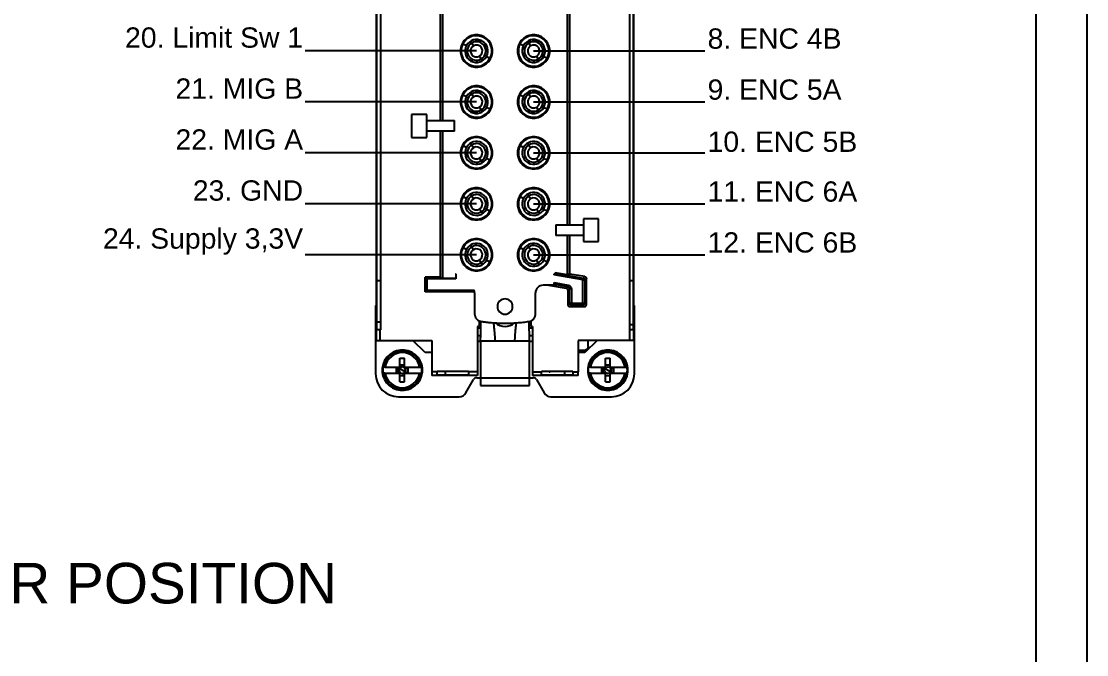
# Model space of a CAD drawing. Header units: millimetres. Extents: x 55 to 265, y 28 to 325.
# Drawn here: x 159.6 to 264.6, y 190.5 to 252.9 of the extents above; entities that cross this region are included whole.
import ezdxf

# ---------------------------------------------------------------- set-up
doc = ezdxf.new("R2010")
doc.units = ezdxf.units.MM
doc.styles.get("Standard").update_dxf_attribs({"font": 'arial.ttf'})

msp = doc.modelspace()

# ---------------------------------------------------------------- linework, layer by layer
at = {"color": 7, "linetype": 'Continuous', "lineweight": 25}
for p, q in [((194.57, 221.47), (194.57, 293.62)), ((219.92, 293.62), (219.92, 221.47)), ((194.58, 292.57), (194.58, 222.52)), ((194.96, 292.09), (194.96, 222.52)), ((219.53, 222.52), (219.53, 292.57)), ((219.91, 222.52), (219.91, 292.57)), ((200.86, 272.09), (200.86, 243.14)), ((201.12, 243.14), (201.12, 272.09)), ((213.37, 256.94), (213.37, 232.87)), ((213.63, 232.87), (213.63, 256.94)), ((203.85, 250.97), (204.12, 250.51)), ((209.47, 250.97), (209.75, 250.51)), ((203.03, 250.77), (203.05, 250.76)), ((203.11, 250.73), (203.44, 250.54)), ((208.66, 250.77), (208.67, 250.76)), ((208.73, 250.73), (209.07, 250.54)), ((205.02, 249.04), (204.74, 249.5)), ((205.75, 249.28), (205.42, 249.47)), ((205.83, 249.24), (205.81, 249.25)), ((210.64, 249.04), (210.36, 249.5)), ((211.38, 249.28), (211.04, 249.47)), ((211.45, 249.24), (211.44, 249.25)), ((203.03, 245.74), (203.05, 245.74)), ((203.11, 245.7), (203.44, 245.52)), ((203.85, 245.94), (204.12, 245.49)), ((208.66, 245.74), (208.67, 245.74)), ((208.73, 245.7), (209.07, 245.52)), ((209.47, 245.94), (209.75, 245.49)), ((198.02, 243.74), (198.02, 241.49)), ((199.52, 243.74), (198.02, 243.74)), ((199.52, 241.49), (199.52, 243.74)), ((205.02, 244.02), (204.74, 244.47)), ((205.75, 244.26), (205.42, 244.44)), ((205.83, 244.22), (205.81, 244.22)), ((210.64, 244.02), (210.36, 244.47)), ((211.38, 244.26), (211.04, 244.44)), ((211.45, 244.22), (211.44, 244.22)), ((199.52, 243.14), (202.25, 243.14)), ((202.25, 242.09), (202.25, 243.14)), ((202.25, 242.09), (199.52, 242.09)), ((200.86, 242.09), (200.86, 227.71)), ((201.12, 227.58), (201.12, 242.09)), ((198.02, 241.49), (199.52, 241.49)), ((203.03, 240.72), (203.05, 240.71)), ((203.11, 240.68), (203.44, 240.49)), ((203.85, 240.92), (204.12, 240.46)), ((208.66, 240.72), (208.67, 240.71)), ((208.73, 240.68), (209.07, 240.49)), ((209.47, 240.92), (209.75, 240.46)), ((205.02, 238.99), (204.74, 239.45)), ((205.75, 239.23), (205.42, 239.42)), ((210.64, 238.99), (210.36, 239.45)), ((211.38, 239.23), (211.04, 239.42)), ((205.83, 239.19), (205.81, 239.2)), ((211.45, 239.19), (211.44, 239.2)), ((203.03, 235.69), (203.05, 235.69)), ((203.11, 235.65), (203.44, 235.47)), ((203.85, 235.89), (204.12, 235.44)), ((208.66, 235.69), (208.67, 235.69)), ((208.73, 235.65), (209.07, 235.47)), ((209.47, 235.89), (209.75, 235.44)), ((205.02, 233.97), (204.74, 234.42)), ((205.75, 234.21), (205.42, 234.39)), ((205.83, 234.17), (205.81, 234.17)), ((210.64, 233.97), (210.36, 234.42)), ((211.38, 234.21), (211.04, 234.39)), ((211.45, 234.17), (211.44, 234.17)), ((216.47, 233.47), (214.97, 233.47)), ((214.97, 233.47), (214.97, 231.22)), ((216.47, 231.22), (216.47, 233.47)), ((212.24, 232.87), (214.97, 232.87)), ((212.24, 232.87), (212.24, 231.82)), ((214.97, 231.82), (212.24, 231.82)), ((213.37, 231.82), (213.37, 227.93)), ((213.63, 228.02), (213.63, 231.82)), ((214.97, 231.22), (216.47, 231.22)), ((203.03, 230.67), (203.05, 230.66)), ((203.11, 230.63), (203.44, 230.44)), ((203.85, 230.87), (204.12, 230.41)), ((208.66, 230.67), (208.67, 230.66)), ((208.73, 230.63), (209.07, 230.44)), ((209.47, 230.87), (209.75, 230.41)), ((205.02, 228.94), (204.74, 229.4)), ((205.75, 229.18), (205.42, 229.37)), ((205.83, 229.14), (205.81, 229.15)), ((210.64, 228.94), (210.36, 229.4)), ((211.38, 229.18), (211.04, 229.37)), ((211.45, 229.14), (211.44, 229.15)), ((202.38, 228.04), (202.38, 227.58)), ((202.41, 228), (202.41, 227.54)), ((212.08, 227.94), (212.08, 228)), ((214.91, 227.44), (212.08, 227.94)), ((212.17, 228.11), (214.94, 227.62)), ((213.37, 227.93), (212.2, 228.14)), ((213.63, 228.02), (213.37, 227.93)), ((215.11, 227.76), (213.63, 228.02)), ((194.58, 227.39), (194.96, 227.39)), ((199.36, 226.25), (199.36, 227.71)), ((199.36, 227.71), (199.52, 227.54)), ((200.86, 227.71), (199.36, 227.71)), ((199.52, 227.54), (199.52, 226.42)), ((202.41, 227.54), (199.52, 227.54)), ((200.86, 227.71), (201.12, 227.58)), ((202.38, 227.58), (201.12, 227.58)), ((202.41, 227.54), (202.38, 227.58)), ((212.3, 226.91), (210.99, 226.91)), ((211.54, 226.91), (213.28, 226.61)), ((212.08, 227.17), (213.47, 226.92)), ((212.08, 226.91), (212.08, 227.17)), ((212.08, 226.98), (212.11, 226.94)), ((213.44, 226.74), (212.08, 226.98)), ((212.11, 226.91), (212.11, 226.94)), ((212.11, 226.94), (212.3, 226.91)), ((214.91, 227.44), (214.94, 227.62)), ((214.91, 224.97), (214.91, 227.44)), ((214.91, 227.44), (214.96, 227.44)), ((214.94, 227.62), (215.11, 227.76)), ((215.1, 227.44), (215.26, 227.57)), ((215.1, 227.44), (215.1, 225.15)), ((215.26, 224.99), (215.26, 227.57)), ((219.53, 227.39), (219.91, 227.39)), ((199.36, 226.25), (199.52, 226.42)), ((204.24, 226.25), (199.36, 226.25)), ((199.52, 226.42), (204.2, 226.42)), ((204.24, 226.16), (204.24, 224.09)), ((210.24, 224.09), (210.24, 226.16)), ((213.44, 226.74), (213.28, 226.61)), ((213.59, 226.56), (213.43, 226.42)), ((213.43, 226.42), (213.43, 224.99)), ((213.59, 225.15), (213.59, 226.56)), ((213.78, 226.56), (213.78, 224.97)), ((194.49, 224.92), (194.49, 218.17)), ((194.57, 224.92), (194.49, 224.92)), ((213.43, 224.99), (213.59, 225.15)), ((213.78, 225.15), (213.6, 225.1)), ((213.62, 224.8), (213.78, 224.97)), ((213.62, 224.8), (215.07, 224.8)), ((213.78, 225.15), (215.1, 225.15)), ((214.91, 224.97), (213.78, 224.97)), ((215.07, 224.8), (214.91, 224.97)), ((215.26, 224.99), (215.1, 225.15)), ((219.99, 224.92), (219.92, 224.92)), ((219.99, 218.17), (219.99, 224.92)), ((194.96, 223.27), (194.58, 223.27)), ((204.69, 222.85), (204.52, 222.85)), ((204.52, 222.85), (204.52, 218.02)), ((204.54, 222.67), (204.54, 221.92)), ((204.85, 222.67), (204.54, 222.67)), ((204.69, 223.4), (204.69, 222.85)), ((209.96, 222.67), (209.64, 222.67)), ((209.79, 223.4), (209.79, 222.85)), ((209.96, 222.85), (209.79, 222.85)), ((209.96, 222.85), (209.96, 218.02)), ((219.91, 223), (219.53, 223)), ((194.94, 222.52), (194.57, 222.52)), ((194.94, 221.47), (194.94, 222.52)), ((204.85, 221.92), (204.54, 221.92)), ((209.96, 221.92), (209.64, 221.92)), ((219.92, 222.52), (219.53, 222.52)), ((219.54, 221.47), (219.54, 222.52)), ((194.57, 221.47), (200.04, 221.47)), ((199.37, 220.27), (198.17, 221.47)), ((200.04, 221.47), (200.04, 218.39)), ((204.52, 221.39), (204.84, 221.39)), ((209.64, 221.41), (204.84, 221.41)), ((204.84, 221.41), (204.84, 217.04)), ((209.64, 217.04), (209.64, 221.41)), ((209.64, 221.39), (209.96, 221.39)), ((219.92, 221.47), (214.44, 221.47)), ((214.44, 221.47), (214.44, 218.39)), ((216.32, 221.47), (215.12, 220.27)), ((215.42, 220.87), (215.42, 221.47)), ((196.89, 219.71), (197.34, 219.71)), ((196.89, 218.77), (196.89, 219.71)), ((197.34, 218.77), (197.34, 219.71)), ((197.95, 220.06), (198.07, 220.29)), ((200.04, 220.27), (199.37, 220.27)), ((215.05, 220.49), (214.44, 220.49)), ((215.12, 220.27), (214.44, 220.27)), ((217.14, 219.71), (217.59, 219.71)), ((217.14, 218.77), (217.14, 219.71)), ((217.59, 218.77), (217.59, 219.71)), ((218.2, 220.06), (218.32, 220.29)), ((195.26, 218.84), (195.22, 218.84)), ((195.41, 218.84), (196.89, 218.84)), ((196.53, 218.77), (196.89, 218.77)), ((196.53, 218.32), (196.53, 218.77)), ((196.6, 218.77), (196.6, 218.32)), ((197.4, 218.39), (196.84, 218.7)), ((196.89, 219.06), (197.34, 219.06)), ((197.34, 218.84), (198.83, 218.84)), ((197.34, 218.77), (197.71, 218.77)), ((197.64, 218.77), (197.64, 218.32)), ((197.71, 218.32), (197.71, 218.77)), ((198.98, 218.84), (199.02, 218.84)), ((203.64, 218.41), (200.57, 218.41)), ((201.37, 218.03), (201.37, 218.41)), ((203.64, 218.41), (203.64, 218.02)), ((213.92, 218.41), (210.85, 218.41)), ((210.85, 218.02), (210.85, 218.41)), ((213.12, 218.41), (213.12, 218.03)), ((213.92, 218.41), (213.92, 218.02)), ((215.51, 218.84), (215.47, 218.84)), ((215.66, 218.84), (217.14, 218.84)), ((216.78, 218.32), (216.78, 218.77)), ((216.78, 218.77), (217.14, 218.77)), ((216.85, 218.77), (216.85, 218.32)), ((217.65, 218.39), (217.09, 218.7)), ((217.14, 219.06), (217.59, 219.06)), ((217.59, 218.84), (219.08, 218.84)), ((217.59, 218.77), (217.96, 218.77)), ((217.89, 218.77), (217.89, 218.32)), ((217.96, 218.32), (217.96, 218.77)), ((219.23, 218.84), (219.27, 218.84)), ((195.26, 218.24), (195.22, 218.24)), ((195.41, 218.24), (196.89, 218.24)), ((196.53, 218.32), (196.89, 218.32)), ((196.89, 217.38), (196.89, 218.32)), ((196.89, 218.02), (197.34, 218.02)), ((196.89, 217.38), (197.34, 217.38)), ((197.34, 217.38), (197.34, 218.32)), ((197.34, 218.32), (197.71, 218.32)), ((197.34, 218.24), (198.83, 218.24)), ((198.98, 218.24), (199.02, 218.24)), ((200.57, 218.39), (200.04, 218.39)), ((204.52, 218.02), (200.04, 218.02)), ((203.64, 218.03), (200.57, 218.03)), ((203.38, 216.29), (204.14, 217.61)), ((204.52, 218.39), (203.64, 218.39)), ((204.46, 217.79), (204.84, 217.79)), ((204.84, 217.79), (209.64, 217.79)), ((209.64, 217.79), (210.03, 217.79)), ((209.96, 218.39), (210.85, 218.39)), ((214.44, 218.02), (209.96, 218.02)), ((210.35, 217.61), (211.11, 216.29)), ((213.92, 218.03), (210.85, 218.03)), ((211.6, 218.34), (211.59, 218.34)), ((213.92, 218.39), (214.44, 218.39)), ((215.51, 218.24), (215.47, 218.24)), ((215.66, 218.24), (217.14, 218.24)), ((216.78, 218.32), (217.14, 218.32)), ((217.14, 217.38), (217.14, 218.32)), ((217.14, 218.02), (217.59, 218.02)), ((217.14, 217.38), (217.59, 217.38)), ((217.59, 217.38), (217.59, 218.32)), ((217.59, 218.32), (217.96, 218.32)), ((217.59, 218.24), (219.08, 218.24)), ((219.23, 218.24), (219.27, 218.24)), ((196.29, 217.02), (196.17, 216.8)), ((204.84, 217.04), (209.64, 217.04)), ((216.54, 217.02), (216.42, 216.8)), ((196.74, 215.92), (202.73, 215.92)), ((211.76, 215.92), (217.74, 215.92))]:
    msp.add_line(p, q, dxfattribs=at)
for p, q in [((204.43, 250.01), (187.56, 250.01)), ((210.06, 250.01), (226.93, 250.01)), ((204.43, 244.98), (187.56, 244.98)), ((210.06, 244.98), (226.93, 244.98)), ((204.43, 239.96), (187.56, 239.96)), ((210.06, 239.96), (226.93, 239.96)), ((204.43, 234.93), (187.56, 234.93)), ((210.06, 234.93), (226.93, 234.93)), ((204.43, 229.91), (187.56, 229.91)), ((210.06, 229.91), (226.93, 229.91))]:
    msp.add_line(p, q)
for points in [[(54.57, 325.27), (264.57, 325.27), (264.57, 28.27), (54.57, 28.27)], [(59.57, 320.27), (259.57, 320.27), (259.57, 33.27), (59.57, 33.27)]]:
    msp.add_lwpolyline(points, close=True)
msp.add_circle((217.37, 218.54), 0.318, dxfattribs=at)
for centre, radius, start, end in [((204.43, 250.01), 1.59, 331.3521, 151.3521), ((204.43, 250.01), 1.58, 331.3521, 151.3521), ((204.43, 250.01), 1.51, 331.3521, 151.3521), ((204.43, 250.01), 1.13, 331.3521, 151.3521), ((204.43, 250.01), 1.12, 331.3521, 151.3521), ((210.06, 250.01), 1.59, 331.3521, 151.3521), ((210.06, 250.01), 1.58, 331.3521, 151.3521), ((210.06, 250.01), 1.51, 331.3521, 151.3521), ((210.06, 250.01), 1.13, 331.3521, 151.3521), ((210.06, 250.01), 1.12, 331.3521, 151.3521), ((204.43, 250.01), 1.59, 151.3521, 331.3521), ((204.43, 250.01), 1.58, 151.3521, 331.3521), ((204.43, 250.01), 1.51, 151.3521, 331.3521), ((204.43, 250.01), 1.13, 151.3521, 331.3521), ((204.43, 250.01), 1.12, 151.3521, 331.3521), ((204.43, 250.01), 0.915, 121.3521, 301.3521), ((204.43, 250.01), 0.592, 121.3521, 301.3521), ((204.43, 250.01), 0.915, 301.3521, 121.3521), ((204.43, 250.01), 0.592, 301.3521, 121.3521), ((210.06, 250.01), 1.59, 151.3521, 331.3521), ((210.06, 250.01), 1.58, 151.3521, 331.3521), ((210.06, 250.01), 1.51, 151.3521, 331.3521), ((210.06, 250.01), 1.13, 151.3521, 331.3521), ((210.06, 250.01), 1.12, 151.3521, 331.3521), ((210.06, 250.01), 0.915, 121.3521, 301.3521), ((210.06, 250.01), 0.592, 121.3521, 301.3521), ((210.06, 250.01), 0.915, 301.3521, 121.3521), ((210.06, 250.01), 0.592, 301.3521, 121.3521), ((204.43, 244.98), 1.59, 151.3521, 331.3521), ((204.43, 244.98), 1.58, 151.3521, 331.3521), ((204.43, 244.98), 1.51, 151.3521, 331.3521), ((204.43, 244.98), 1.59, 331.3521, 151.3521), ((204.43, 244.98), 1.58, 331.3521, 151.3521), ((204.43, 244.98), 1.51, 331.3521, 151.3521), ((204.43, 244.98), 1.13, 331.3521, 151.3521), ((204.43, 244.98), 1.12, 331.3521, 151.3521), ((204.43, 244.98), 0.915, 121.3521, 301.3521), ((204.43, 244.98), 0.915, 301.3521, 121.3521), ((210.06, 244.98), 1.59, 151.3521, 331.3521), ((210.06, 244.98), 1.58, 151.3521, 331.3521), ((210.06, 244.98), 1.51, 151.3521, 331.3521), ((210.06, 244.98), 1.59, 331.3521, 151.3521), ((210.06, 244.98), 1.58, 331.3521, 151.3521), ((210.06, 244.98), 1.51, 331.3521, 151.3521), ((210.06, 244.98), 1.13, 331.3521, 151.3521), ((210.06, 244.98), 1.12, 331.3521, 151.3521), ((210.06, 244.98), 0.915, 121.3521, 301.3521), ((210.06, 244.98), 0.915, 301.3521, 121.3521), ((204.43, 244.98), 1.13, 151.3521, 331.3521), ((204.43, 244.98), 1.12, 151.3521, 331.3521), ((204.43, 244.98), 0.592, 121.3521, 301.3521), ((204.43, 244.98), 0.592, 301.3521, 121.3521), ((210.06, 244.98), 1.13, 151.3521, 331.3521), ((210.06, 244.98), 1.12, 151.3521, 331.3521), ((210.06, 244.98), 0.592, 121.3521, 301.3521), ((210.06, 244.98), 0.592, 301.3521, 121.3521), ((204.43, 239.96), 1.59, 331.3521, 151.3521), ((204.43, 239.96), 1.57, 331.3521, 151.3521), ((210.06, 239.96), 1.59, 331.3521, 151.3521), ((210.06, 239.96), 1.57, 331.3521, 151.3521), ((204.43, 239.96), 1.59, 151.3521, 331.3521), ((204.43, 239.96), 1.57, 151.3521, 331.3521), ((204.43, 239.96), 1.51, 151.3521, 331.3521), ((204.43, 239.96), 1.51, 331.3521, 151.3521), ((204.43, 239.96), 1.13, 151.3521, 331.3521), ((204.43, 239.96), 1.13, 151.3521, 331.3521), ((204.43, 239.96), 1.13, 331.3521, 151.3521), ((204.43, 239.96), 1.13, 331.3521, 151.3521), ((204.43, 239.96), 0.915, 121.3521, 301.3521), ((204.43, 239.96), 0.592, 121.3521, 301.3521), ((204.43, 239.96), 0.915, 301.3521, 121.3521), ((204.43, 239.96), 0.592, 301.3521, 121.3521), ((210.06, 239.96), 1.59, 151.3521, 331.3521), ((210.06, 239.96), 1.57, 151.3521, 331.3521), ((210.06, 239.96), 1.51, 151.3521, 331.3521), ((210.06, 239.96), 1.51, 331.3521, 151.3521), ((210.06, 239.96), 1.13, 151.3521, 331.3521), ((210.06, 239.96), 1.13, 151.3521, 331.3521), ((210.06, 239.96), 1.13, 331.3521, 151.3521), ((210.06, 239.96), 1.13, 331.3521, 151.3521), ((210.06, 239.96), 0.915, 121.3521, 301.3521), ((210.06, 239.96), 0.592, 121.3521, 301.3521), ((210.06, 239.96), 0.915, 301.3521, 121.3521), ((210.06, 239.96), 0.592, 301.3521, 121.3521), ((204.43, 234.93), 1.59, 331.3521, 151.3521), ((204.43, 234.93), 1.57, 331.3521, 151.3521), ((204.43, 234.93), 1.51, 331.3521, 151.3521), ((210.06, 234.93), 1.59, 331.3521, 151.3521), ((210.06, 234.93), 1.57, 331.3521, 151.3521), ((210.06, 234.93), 1.51, 331.3521, 151.3521), ((204.43, 234.93), 1.59, 151.3521, 331.3521), ((204.43, 234.93), 1.57, 151.3521, 331.3521), ((204.43, 234.93), 1.51, 151.3521, 331.3521), ((204.43, 234.93), 1.13, 151.3521, 331.3521), ((204.43, 234.93), 1.13, 151.3521, 331.3521), ((204.43, 234.93), 1.13, 331.3521, 151.3521), ((204.43, 234.93), 1.13, 331.3521, 151.3521), ((204.43, 234.93), 0.915, 121.3521, 301.3521), ((204.43, 234.93), 0.592, 121.3521, 301.3521), ((204.43, 234.93), 0.915, 301.3521, 121.3521), ((204.43, 234.93), 0.592, 301.3521, 121.3521), ((210.06, 234.93), 1.59, 151.3521, 331.3521), ((210.06, 234.93), 1.57, 151.3521, 331.3521), ((210.06, 234.93), 1.51, 151.3521, 331.3521), ((210.06, 234.93), 1.13, 151.3521, 331.3521), ((210.06, 234.93), 1.13, 151.3521, 331.3521), ((210.06, 234.93), 1.13, 331.3521, 151.3521), ((210.06, 234.93), 1.13, 331.3521, 151.3521), ((210.06, 234.93), 0.915, 121.3521, 301.3521), ((210.06, 234.93), 0.592, 121.3521, 301.3521), ((210.06, 234.93), 0.915, 301.3521, 121.3521), ((210.06, 234.93), 0.592, 301.3521, 121.3521), ((204.43, 229.91), 1.59, 331.3521, 151.3521), ((204.43, 229.91), 1.57, 331.3521, 151.3521), ((204.43, 229.91), 1.51, 331.3521, 151.3521), ((204.43, 229.91), 1.13, 331.3521, 151.3521), ((204.43, 229.91), 1.13, 331.3521, 151.3521), ((210.06, 229.91), 1.59, 331.3521, 151.3521), ((210.06, 229.91), 1.57, 331.3521, 151.3521), ((210.06, 229.91), 1.51, 331.3521, 151.3521), ((210.06, 229.91), 1.13, 331.3521, 151.3521), ((210.06, 229.91), 1.13, 331.3521, 151.3521), ((204.43, 229.91), 1.59, 151.3521, 331.3521), ((204.43, 229.91), 1.57, 151.3521, 331.3521), ((204.43, 229.91), 1.51, 151.3521, 331.3521), ((204.43, 229.91), 1.13, 151.3521, 331.3521), ((204.43, 229.91), 1.13, 151.3521, 331.3521), ((204.43, 229.91), 0.915, 121.3521, 301.3521), ((204.43, 229.91), 0.592, 121.3521, 301.3521), ((204.43, 229.91), 0.915, 301.3521, 121.3521), ((204.43, 229.91), 0.592, 301.3521, 121.3521), ((210.06, 229.91), 1.59, 151.3521, 331.3521), ((210.06, 229.91), 1.57, 151.3521, 331.3521), ((210.06, 229.91), 1.51, 151.3521, 331.3521), ((210.06, 229.91), 1.13, 151.3521, 331.3521), ((210.06, 229.91), 1.13, 151.3521, 331.3521), ((210.06, 229.91), 0.915, 121.3521, 301.3521), ((210.06, 229.91), 0.592, 121.3521, 301.3521), ((210.06, 229.91), 0.915, 301.3521, 121.3521), ((210.06, 229.91), 0.592, 301.3521, 121.3521), ((204.43, 229.91), 2.78, 222.3229, 223.3171), ((210.06, 229.91), 2.78, 316.6829, 320.451), ((210.99, 226.16), 0.75, 90, 180), ((214.75, 227.51), 0.219, 340.0142, 30.0355), ((214.91, 227.44), 0.188, 0.0165, 79.9835), ((203.49, 226.16), 0.75, 360, 20.0052), ((207.24, 224.81), 0.75, 90, 270), ((207.24, 224.81), 0.75, 270, 90), ((213.78, 225.15), 0.187, 180.0177, 195.0229), ((213.78, 225.15), 0.188, 195.0227, 269.9791), ((214.91, 225.15), 0.185, 271.3893, 0.7254), ((214.91, 225.15), 0.188, 270.0204, 359.9796), ((207.24, 224.36), 1.5, 230.837, 309.166), ((197.12, 218.54), 1.99, 61.3521, 241.3521), ((197.12, 218.54), 1.99, 61.3521, 241.3521), ((217.37, 218.54), 1.99, 61.3521, 241.3521), ((217.37, 218.54), 1.99, 61.3521, 241.3521), ((197.12, 218.54), 1.88, 9.1726, 170.8274), ((197.12, 218.54), 1.73, 9.9715, 170.0285), ((197.12, 218.54), 1.99, 241.3521, 61.3521), ((197.12, 218.54), 1.99, 241.3521, 61.3521), ((217.37, 218.54), 1.88, 9.1726, 170.8274), ((217.37, 218.54), 1.73, 9.9715, 170.0285), ((217.37, 218.54), 1.99, 241.3521, 61.3521), ((217.37, 218.54), 1.99, 241.3521, 61.3521), ((197.12, 218.54), 1.93, 171.0377, 188.9623), ((197.12, 218.54), 0.318, 151.3521, 315), ((197.12, 218.54), 0.318, 135, 151.3521), ((197.12, 218.54), 0.318, 45, 135), ((197.12, 218.54), 0.318, 331.3521, 45), ((197.12, 218.54), 1.93, 351.0377, 8.9623), ((217.37, 218.54), 1.93, 171.0377, 188.9623), ((217.37, 218.54), 0.318, 135, 151.3521), ((217.37, 218.54), 0.318, 331.3521, 45), ((217.37, 218.54), 1.93, 351.0377, 8.9623), ((196.74, 218.17), 2.25, 180, 270), ((197.12, 218.54), 1.88, 189.1726, 350.8274), ((197.12, 218.54), 1.73, 189.9715, 350.0285), ((197.12, 218.54), 0.318, 315, 331.3521), ((204.46, 217.42), 0.375, 90, 150), ((210.03, 217.42), 0.375, 30, 90), ((217.37, 218.54), 1.88, 189.1726, 350.8274), ((217.37, 218.54), 1.73, 189.9715, 350.0285), ((217.37, 218.54), 0.318, 315, 331.3521), ((217.74, 218.17), 2.25, 270, 360), ((202.73, 216.67), 0.75, 270, 330), ((211.76, 216.67), 0.75, 210, 270)]:
    msp.add_arc(centre, radius, start, end, dxfattribs=at)
for points in [[(212.08, 227.94), (212.08, 227.96), (212.08, 227.98), (212.08, 228)], [(194.94, 222.52), (194.95, 222.52), (194.95, 222.52), (194.96, 222.52)], [(200.57, 218.41), (200.57, 218.4), (200.57, 218.4), (200.57, 218.39)]]:
    msp.add_open_spline(points, degree=3, dxfattribs=at)
for points, knots in [([(212.08, 227.17), (212.08, 227.16), (212.08, 227.13), (212.08, 227.1), (212.08, 227.07), (212.08, 227.05), (212.08, 227.02), (212.08, 226.99), (212.08, 226.98), (212.08, 226.98)], [0, 0, 0, 0, 0.135726, 0.253762, 0.354089, 0.436692, 0.501563, 0.760543, 1, 1, 1, 1]), ([(213.47, 226.92), (213.46, 226.88), (213.45, 226.83), (213.44, 226.76), (213.44, 226.74), (213.44, 226.74)], [0, 0, 0, 0, 0.5, 0.5, 1, 1, 1, 1]), ([(213.47, 226.92), (213.56, 226.91), (213.64, 226.86), (213.75, 226.73), (213.78, 226.64), (213.78, 226.56)], [0, 0, 0, 0, 0.5, 0.5, 1, 1, 1, 1]), ([(214.96, 227.44), (214.97, 227.44), (214.99, 227.44), (215.02, 227.44), (215.04, 227.44), (215.07, 227.44), (215.09, 227.44), (215.1, 227.44), (215.1, 227.44)], [0, 0, 0, 0, 0.138126, 0.267877, 0.389302, 0.502492, 0.754688, 1, 1, 1, 1]), ([(215.11, 227.76), (215.12, 227.76), (215.14, 227.75), (215.18, 227.73), (215.22, 227.7), (215.25, 227.65), (215.26, 227.61), (215.26, 227.58), (215.26, 227.57)], [0, 0, 0, 0, 0.12434, 0.251404, 0.500143, 0.751369, 0.87478, 1, 1, 1, 1]), ([(213.43, 226.42), (213.43, 226.43), (213.43, 226.45), (213.42, 226.5), (213.39, 226.54), (213.35, 226.58), (213.31, 226.6), (213.29, 226.6), (213.28, 226.61)], [0, 0, 0, 0, 0.12434, 0.251404, 0.500143, 0.751369, 0.87478, 1, 1, 1, 1]), ([(213.59, 226.56), (213.59, 226.57), (213.59, 226.59), (213.58, 226.63), (213.56, 226.66), (213.54, 226.69), (213.51, 226.71), (213.47, 226.73), (213.45, 226.74), (213.44, 226.74)], [0, 0, 0, 0, 0.142882, 0.285739, 0.428581, 0.571418, 0.71426, 0.857118, 1, 1, 1, 1]), ([(213.78, 226.56), (213.73, 226.56), (213.68, 226.56), (213.61, 226.56), (213.59, 226.56), (213.59, 226.56)], [0, 0, 0, 0, 0.5, 0.5, 1, 1, 1, 1]), ([(213.43, 224.99), (213.43, 224.98), (213.43, 224.96), (213.45, 224.92), (213.46, 224.89), (213.49, 224.86), (213.52, 224.84), (213.55, 224.82), (213.58, 224.81), (213.61, 224.81), (213.62, 224.8)], [0, 0, 0, 0, 0.125008, 0.25001, 0.375006, 0.5, 0.624994, 0.74999, 0.874992, 1, 1, 1, 1]), ([(213.78, 225.15), (213.73, 225.15), (213.68, 225.15), (213.61, 225.15), (213.59, 225.15), (213.59, 225.15)], [0, 0, 0, 0, 0.5, 0.5, 1, 1, 1, 1]), ([(215.07, 224.8), (215.08, 224.81), (215.11, 224.81), (215.14, 224.82), (215.18, 224.84), (215.21, 224.86), (215.23, 224.89), (215.25, 224.92), (215.26, 224.96), (215.26, 224.98), (215.26, 224.99)], [0, 0, 0, 0, 0.125008, 0.25001, 0.375006, 0.5, 0.624994, 0.74999, 0.874992, 1, 1, 1, 1]), ([(204.24, 224.09), (204.24, 224.07), (204.25, 224.02), (204.25, 223.96), (204.27, 223.89), (204.3, 223.81), (204.34, 223.71), (204.42, 223.6), (204.51, 223.51), (204.62, 223.43), (204.75, 223.38), (204.83, 223.36), (204.88, 223.35)], [0, 0, 0, 0, 0.062717, 0.124991, 0.187315, 0.25018, 0.374952, 0.500119, 0.624891, 0.750058, 0.87493, 1, 1, 1, 1]), ([(209.61, 223.35), (209.63, 223.35), (209.68, 223.36), (209.74, 223.38), (209.8, 223.41), (209.88, 223.45), (209.97, 223.51), (210.07, 223.6), (210.14, 223.71), (210.2, 223.83), (210.24, 223.96), (210.24, 224.05), (210.24, 224.09)], [0, 0, 0, 0, 0.062717, 0.124991, 0.187315, 0.25018, 0.374952, 0.500119, 0.624891, 0.750058, 0.87493, 1, 1, 1, 1]), ([(204.84, 221.41), (204.84, 221.55), (204.84, 221.86), (204.85, 222.34), (204.85, 222.84), (204.86, 223.19), (204.86, 223.34), (204.86, 223.36)], [0, 0, 0, 0, 0.221082, 0.467353, 0.748326, 0.977952, 1, 1, 1, 1]), ([(204.88, 223.35), (204.99, 223.33), (205.21, 223.3), (205.55, 223.26), (205.89, 223.22), (206.22, 223.2), (206.56, 223.18), (206.9, 223.16), (207.33, 223.16), (207.84, 223.17), (208.43, 223.21), (209.02, 223.26), (209.42, 223.32), (209.61, 223.35)], [0, 0, 0, 0, 0.071511, 0.142934, 0.214306, 0.285662, 0.357041, 0.428478, 0.500011, 0.62509, 0.749984, 0.874888, 1, 1, 1, 1]), ([(206.27, 221.41), (206.27, 221.61), (206.26, 221.81), (206.24, 222.09), (206.24, 222.18), (206.22, 222.35), (206.21, 222.43), (206.19, 222.66), (206.17, 222.79), (206.15, 223.03), (206.13, 223.13), (206.12, 223.2)], [0, 0, 0, 0, 0.25, 0.25, 0.375, 0.375, 0.5, 0.5, 0.75, 0.75, 1, 1, 1, 1]), ([(208.22, 221.41), (208.22, 221.61), (208.23, 221.81), (208.24, 222.09), (208.25, 222.18), (208.27, 222.35), (208.27, 222.43), (208.3, 222.66), (208.31, 222.79), (208.34, 223.03), (208.36, 223.13), (208.37, 223.2)], [0, 0, 0, 0, 0.25, 0.25, 0.375, 0.375, 0.5, 0.5, 0.75, 0.75, 1, 1, 1, 1]), ([(209.64, 221.41), (209.64, 221.55), (209.64, 221.86), (209.64, 222.34), (209.63, 222.84), (209.63, 223.19), (209.63, 223.34), (209.63, 223.36)], [0, 0, 0, 0, 0.221132, 0.467459, 0.748496, 0.978174, 1, 1, 1, 1]), ([(215.42, 220.87), (215.42, 220.85), (215.42, 220.81), (215.41, 220.76), (215.39, 220.71), (215.36, 220.66), (215.33, 220.62), (215.29, 220.58), (215.25, 220.55), (215.2, 220.53), (215.15, 220.51), (215.1, 220.49), (215.06, 220.49), (215.05, 220.49)], [0, 0, 0, 0, 0.090916, 0.181828, 0.272736, 0.363643, 0.454548, 0.545452, 0.636357, 0.727264, 0.818172, 0.909084, 1, 1, 1, 1]), ([(195.41, 218.84), (195.4, 218.84), (195.38, 218.84), (195.35, 218.84), (195.31, 218.84), (195.28, 218.84), (195.26, 218.84), (195.26, 218.84), (195.26, 218.84)], [0, 0, 0, 0, 0.124865, 0.251199, 0.500223, 0.749038, 0.874109, 1, 1, 1, 1]), ([(198.83, 218.84), (198.84, 218.84), (198.86, 218.84), (198.88, 218.84), (198.91, 218.84), (198.94, 218.84), (198.97, 218.84), (198.97, 218.84), (198.98, 218.84)], [0, 0, 0, 0, 0.142667, 0.273783, 0.393329, 0.501302, 0.755463, 1, 1, 1, 1]), ([(211.7, 218.4), (211.68, 218.39), (211.64, 218.37), (211.61, 218.35), (211.59, 218.34)], [0, 0, 0, 0, 0.571274, 1, 1, 1, 1]), ([(211.7, 218.4), (211.69, 218.39), (211.65, 218.37), (211.62, 218.35), (211.6, 218.34)], [0, 0, 0, 0, 0.527796, 1, 1, 1, 1]), ([(215.66, 218.84), (215.65, 218.84), (215.63, 218.84), (215.6, 218.84), (215.56, 218.84), (215.53, 218.84), (215.51, 218.84), (215.51, 218.84), (215.51, 218.84)], [0, 0, 0, 0, 0.124865, 0.251199, 0.500223, 0.749038, 0.874109, 1, 1, 1, 1]), ([(219.08, 218.84), (219.09, 218.84), (219.11, 218.84), (219.13, 218.84), (219.16, 218.84), (219.19, 218.84), (219.22, 218.84), (219.22, 218.84), (219.23, 218.84)], [0, 0, 0, 0, 0.142667, 0.273783, 0.393329, 0.501302, 0.755463, 1, 1, 1, 1]), ([(195.41, 218.24), (195.4, 218.24), (195.38, 218.24), (195.35, 218.24), (195.33, 218.24), (195.3, 218.24), (195.27, 218.24), (195.26, 218.24), (195.26, 218.24)], [0, 0, 0, 0, 0.142667, 0.273783, 0.393329, 0.501302, 0.755463, 1, 1, 1, 1]), ([(198.83, 218.24), (198.83, 218.24), (198.85, 218.24), (198.89, 218.24), (198.93, 218.24), (198.96, 218.24), (198.97, 218.24), (198.98, 218.24), (198.98, 218.24)], [0, 0, 0, 0, 0.124865, 0.251199, 0.500223, 0.749038, 0.874109, 1, 1, 1, 1]), ([(200.04, 218.39), (200.04, 218.29), (200.04, 218.2), (200.04, 218.06), (200.04, 218.02), (200.04, 218.02)], [0, 0, 0, 0, 0.5, 0.5, 1, 1, 1, 1]), ([(200.57, 218.02), (200.57, 218.02), (200.57, 218.03), (200.57, 218.12), (200.57, 218.23), (200.57, 218.3), (200.57, 218.33)], [0, 0, 0, 0, 0.280321, 0.560641, 0.840962, 1, 1, 1, 1]), ([(214.44, 218.02), (214.44, 218.02), (214.44, 218.06), (214.44, 218.2), (214.44, 218.29), (214.44, 218.39)], [0, 0, 0, 0, 0.5, 0.5, 1, 1, 1, 1]), ([(215.66, 218.24), (215.65, 218.24), (215.63, 218.24), (215.6, 218.24), (215.58, 218.24), (215.55, 218.24), (215.52, 218.24), (215.51, 218.24), (215.51, 218.24)], [0, 0, 0, 0, 0.142667, 0.273783, 0.393329, 0.501302, 0.755463, 1, 1, 1, 1]), ([(219.08, 218.24), (219.08, 218.24), (219.1, 218.24), (219.14, 218.24), (219.18, 218.24), (219.21, 218.24), (219.22, 218.24), (219.23, 218.24), (219.23, 218.24)], [0, 0, 0, 0, 0.124865, 0.251199, 0.500223, 0.749038, 0.874109, 1, 1, 1, 1])]:
    msp.add_open_spline(points, degree=3, knots=knots, dxfattribs=at)

# ---------------------------------------------------------------- texts
for s, width, gutter_width, heights, insert, char_height, attachment_point in [('20. Limit Sw 1  ', 18.596, 9.38, [2.62], (187.34, 251.32), 2, 6), (' 8. ENC 4B', 20.4288, 9.38, [0], (226.43, 251.22), 2, 4), ('21. MIG B', 14.1306, 9.38, [2.62], (187.34, 246.29), 2, 6), (' 9. ENC 5A', 20.4288, 9.38, [0], (226.43, 246.19), 2, 4), ('22. MIG A  ', 13.8856, 9.38, [2.62], (187.34, 241.27), 2, 6), (' 10. ENC 5B', 21.9056, 9.38, [0], (226.43, 241.05), 2, 4), ('23. GND  ', 11.4163, 9.38, [2.62], (187.34, 236.24), 2, 6), (' 11. ENC 6A', 22.4516, 9.38, [0], (226.43, 236.14), 2, 4), ('24. Supply 3,3V', 21.2832, 9.38, [2.62], (187.34, 231.22), 2, 6), (' 12. ENC 6B', 22.5881, 9.38, [0], (226.43, 231.12), 2, 4), ('CONNECTOR POSITION', 64.9229, 12.5, [10.88], (158.55, 197.51), 4, 5)]:
    msp.add_mtext_dynamic_manual_height_columns(s, width=width, gutter_width=gutter_width, heights=heights, dxfattribs=dict(insert=insert, char_height=char_height, attachment_point=attachment_point))

doc.saveas('drawing.dxf')
